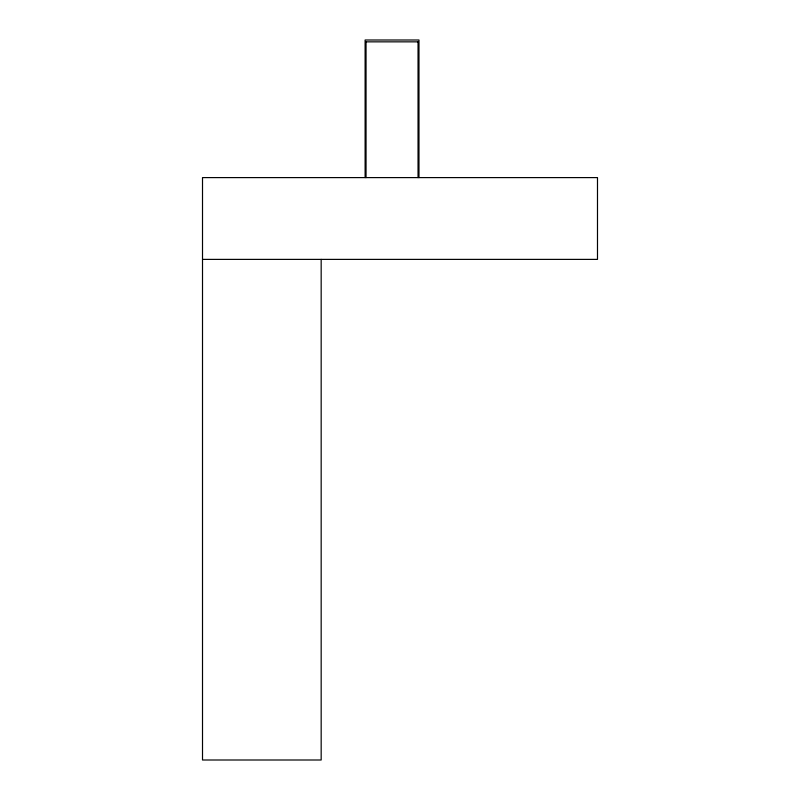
<?xml version="1.0" encoding="UTF-8"?>
<svg xmlns="http://www.w3.org/2000/svg" width="800" height="800" viewBox="0 0 800 800"><rect width="100%" height="100%" fill="white"/><g stroke="black" fill="none" stroke-linecap="round" stroke-linejoin="round"><path stroke-width="1.2" d="M365.88 41.85L418.21 41.85M202.51 259.39L597.49 259.39L597.49 177.6L202.51 177.6L202.51 760L321.17 760L321.17 259.39M418.98 177.6L418.98 40L365.11 40L365.11 177.6M418.04 41.85L418.04 177.6M366.05 41.85L366.05 177.6"/></g></svg>
